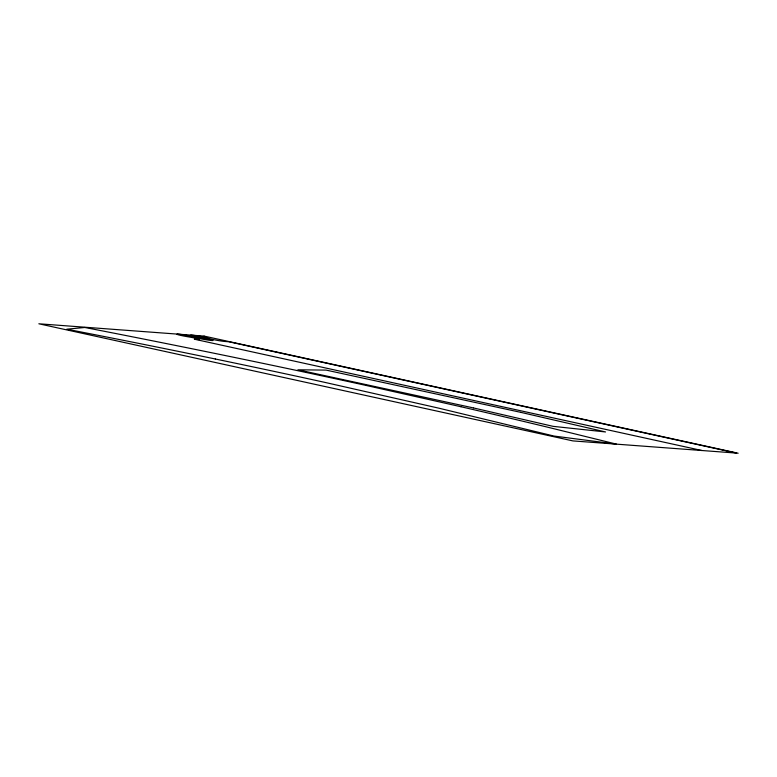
<?xml version="1.0" encoding="UTF-8"?>
<svg xmlns="http://www.w3.org/2000/svg" width="777" height="777" viewBox="0 0 777 777"><rect width="100%" height="100%" fill="white"/><g stroke="black" fill="none" stroke-linecap="round" stroke-linejoin="round"><path stroke-width="1.17" d="M215.278 358.993L217.647 359.489A882.983 55.439 10.2 0 1 324.592 382.323L438.85 408.178L554.05 436.062L616.404 444.123L547.406 427.127A1188.528 74.631 10.2 0 0 460.955 406.74M736.363 453.078L228.768 341.763L224.368 341.433A9.441 0.592 10.2 0 1 215.142 339.967A9.441 0.592 10.2 0 1 208.362 338.306A9.169 0.573 10.2 0 0 197.504 335.926A9.169 0.573 10.2 0 0 190.783 335.421A9.169 0.573 10.2 0 0 201.641 337.81A9.441 0.592 10.2 0 1 212.811 340.258A9.441 0.592 10.2 0 1 205.895 339.743A9.441 0.592 10.2 0 1 194.726 337.296A9.169 0.573 10.2 0 0 183.867 334.906A9.169 0.573 10.2 0 0 177.156 334.411A9.169 0.573 10.2 0 0 188.005 336.791A9.441 0.592 10.2 0 1 197.193 338.636A9.441 0.592 10.2 0 1 198.747 339.53L194.347 339.199L701.942 450.514M520.609 412.315L326.117 370.105L297.882 369.803L473.504 407.944M520.891 412.373L605.526 431.954L553.069 426.34L473.766 408.003M460.916 406.73L364.763 385.139A962.208 60.421 10.2 0 0 249.058 360.46L246.494 359.926A956.633 60.072 10.2 0 0 95.066 329.477L84.8 327.476L66.822 329.205L75.087 330.817A876.349 55.031 10.2 0 1 215.326 358.993M204.079 336.091L38.85 323.786L572.921 440.909L738.15 453.214L204.079 336.091"/></g></svg>
